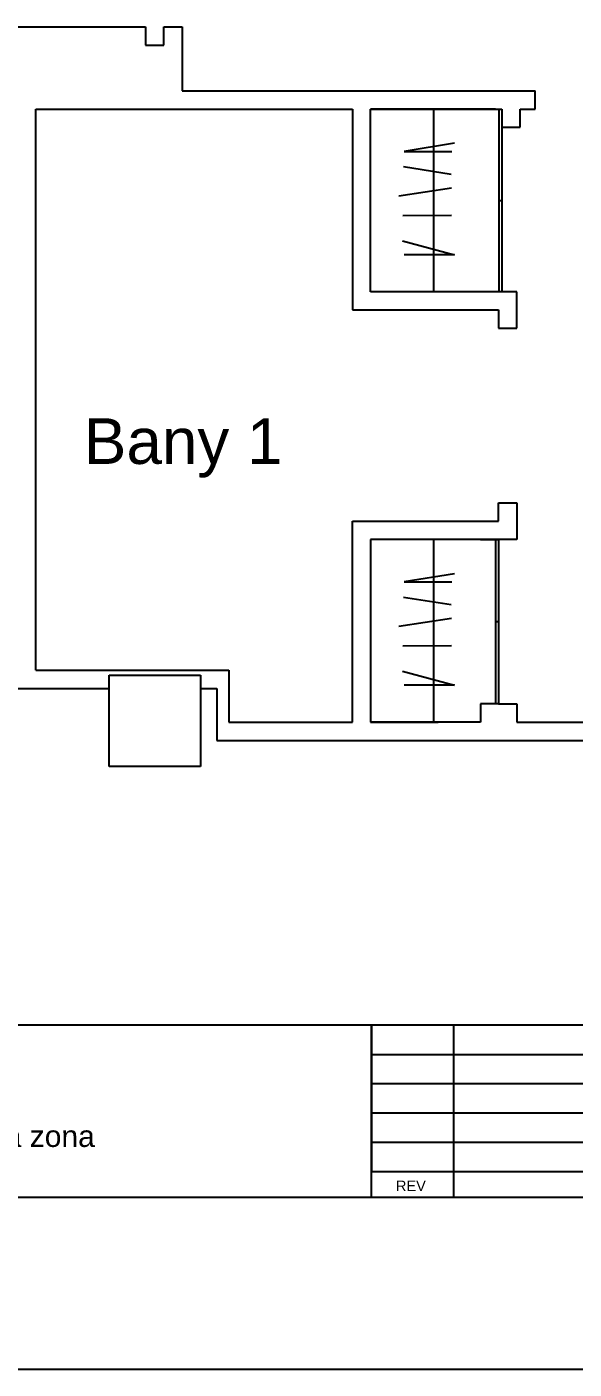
# Model space of a CAD drawing. Header units: millimetres. Extents: x 2377 to 4712, y -254 to 3188.
# Drawn here: x 3547 to 3610.6, y 1677.7 to 1833.8 of the extents above; entities that cross this region are included whole.
import ezdxf

# ---------------------------------------------------------------- set-up
doc = ezdxf.new("R2010")
doc.units = ezdxf.units.MM
doc.linetypes.add('DASHED2', pattern=[0.375, 0.25, -0.125])
doc.layers.add('Nombre', color=130, linetype='Continuous')
doc.styles.get("Standard").update_dxf_attribs({"font": 'arial.ttf'})

msp = doc.modelspace()

# ---------------------------------------------------------------- linework, layer by layer
for p, q in [((3528.97, 1833.81), (3560.83, 1833.81)), ((3560.83, 1833.81), (3560.83, 1831.68)), ((3562.96, 1831.68), (3562.96, 1833.81)), ((3562.96, 1833.81), (3565.08, 1833.81)), ((3565.08, 1833.81), (3565.08, 1826.37)), ((3560.83, 1831.68), (3562.96, 1831.68)), ((3565.08, 1826.37), (3606.11, 1826.37)), ((3606.11, 1824.25), (3606.11, 1826.37)), ((3606.11, 1824.25), (3606.11, 1826.37)), ((3548.09, 1758.98), (3548.09, 1824.25)), ((3548.09, 1824.25), (3584.87, 1824.25)), ((3584.87, 1824.25), (3584.87, 1800.89)), ((3586.99, 1803.01), (3586.99, 1824.25)), ((3586.99, 1824.25), (3602.25, 1824.25)), ((3599.74, 1824.25), (3586.99, 1824.25)), ((3601.51, 1824.25), (3594.28, 1824.25)), ((3594.28, 1824.25), (3594.28, 1803.01)), ((3599.74, 1824.25), (3601.86, 1824.25)), ((3601.89, 1824.25), (3601.89, 1803.01)), ((3602.25, 1824.25), (3602.25, 1822.13)), ((3602.25, 1824.25), (3602.25, 1803.01)), ((3604.37, 1824.25), (3606.11, 1824.25)), ((3604.37, 1822.13), (3604.37, 1824.25)), ((3604.37, 1824.25), (3606.11, 1824.25)), ((3602.25, 1822.13), (3604.37, 1822.13)), ((3596.72, 1820.27), (3590.87, 1819.3)), ((3590.87, 1819.3), (3596.44, 1819.3)), ((3590.79, 1817.55), (3596.33, 1816.69)), ((3596.4, 1815.06), (3590.27, 1814.13)), ((3601.89, 1813.63), (3602.25, 1813.63)), ((3596.4, 1811.88), (3590.73, 1811.85)), ((3590.71, 1808.93), (3596.73, 1807.31)), ((3596.73, 1807.31), (3590.89, 1807.31)), ((3603.99, 1803.01), (3586.99, 1803.01)), ((3599.74, 1803.01), (3586.99, 1803.01)), ((3603.99, 1798.76), (3603.99, 1803.01)), ((3584.87, 1800.89), (3601.86, 1800.89)), ((3601.86, 1800.89), (3601.86, 1800.89)), ((3601.86, 1800.89), (3601.86, 1798.76)), ((3601.86, 1798.76), (3603.99, 1798.76)), ((3601.86, 1776.32), (3601.86, 1778.44)), ((3601.86, 1778.44), (3603.99, 1778.44)), ((3603.99, 1778.44), (3603.99, 1774.19)), ((3584.87, 1752.95), (3584.87, 1776.32)), ((3584.87, 1776.32), (3601.86, 1776.32)), ((3603.99, 1774.19), (3586.99, 1774.19)), ((3586.99, 1774.19), (3586.99, 1752.95)), ((3599.74, 1774.19), (3586.99, 1774.19)), ((3601.51, 1774.19), (3594.28, 1774.19)), ((3594.28, 1774.19), (3594.28, 1752.95)), ((3599.74, 1774.19), (3601.86, 1774.19)), ((3601.51, 1774.19), (3601.51, 1755.08)), ((3601.86, 1774.19), (3601.86, 1755.08)), ((3596.72, 1770.21), (3590.87, 1769.25)), ((3590.87, 1769.25), (3596.44, 1769.25)), ((3590.79, 1767.49), (3596.33, 1766.63)), ((3596.4, 1765), (3590.27, 1764.07)), ((3601.51, 1764.64), (3601.86, 1764.64)), ((3596.4, 1761.82), (3590.73, 1761.79)), ((3548.09, 1758.98), (3570.5, 1758.98)), ((3556.59, 1758.41), (3567.21, 1758.41)), ((3556.59, 1747.79), (3556.59, 1758.41)), ((3567.21, 1758.41), (3567.21, 1747.79)), ((3570.5, 1758.98), (3570.5, 1752.95)), ((3590.71, 1758.87), (3596.73, 1757.25)), ((3545.97, 1756.86), (3556.59, 1756.86)), ((3567.21, 1756.86), (3569.1, 1756.86)), ((3569.1, 1756.86), (3569.1, 1750.83)), ((3596.73, 1757.25), (3590.89, 1757.25)), ((3601.86, 1755.08), (3599.74, 1755.08)), ((3599.74, 1755.08), (3599.74, 1752.95)), ((3601.86, 1755.08), (3603.99, 1755.08)), ((3603.99, 1755.08), (3603.99, 1752.95)), ((3570.5, 1752.95), (3584.87, 1752.95)), ((3573.1, 1752.95), (3584.87, 1752.95)), ((3586.99, 1752.95), (3591.74, 1752.95)), ((3586.99, 1752.95), (3594.82, 1752.95)), ((3599.74, 1752.95), (3586.99, 1752.95)), ((3603.99, 1752.95), (3609.69, 1752.95)), ((3603.99, 1752.95), (3611.81, 1752.95)), ((3569.1, 1750.83), (3638.95, 1750.83)), ((3567.21, 1747.79), (3556.59, 1747.79)), ((3715.09, 1717.71), (3319.6, 1717.71)), ((3587.1, 1697.71), (3587.1, 1717.71)), ((3587.1, 1717.71), (3587.1, 1714.31)), ((3596.66, 1697.71), (3596.66, 1717.71)), ((3587.1, 1714.31), (3675.11, 1714.31)), ((3587.1, 1714.31), (3587.1, 1710.91)), ((3587.1, 1710.91), (3675.11, 1710.91)), ((3587.1, 1710.91), (3587.1, 1707.51)), ((3587.1, 1707.51), (3675.11, 1707.51)), ((3587.1, 1707.51), (3587.1, 1704.11)), ((3587.1, 1704.11), (3587.1, 1700.71)), ((3587.1, 1704.11), (3675.11, 1704.11)), ((3587.1, 1700.71), (3675.11, 1700.71)), ((3517.1, 1697.71), (3587.1, 1697.71)), ((3587.1, 1697.71), (3596.66, 1697.71)), ((3596.66, 1697.71), (3655.11, 1697.71)), ((3304.55, 1677.71), (3724.55, 1677.71))]:
    msp.add_line(p, q)

# ---------------------------------------------------------------- texts
at = {"attachment_point": 1}
for s, width, gutter_width, insert, char_height in [('Nombre de cada zona', 66.529, 12.5, (3520.57, 1706.05), 2.5), ('REV', 3.8206, 6.05, (3589.93, 1699.63), 1.209)]:
    msp.add_mtext_dynamic_manual_height_columns(s, width=width, gutter_width=gutter_width, heights=[0], dxfattribs=dict(at, insert=insert, char_height=char_height))
at = {"layer": 'Nombre', "linetype": 'DASHED2', "insert": (3553.65, 1788.29), "char_height": 5.31, "attachment_point": 1}
msp.add_mtext_dynamic_manual_height_columns('Bany 1', width=38.1532, gutter_width=26.55, heights=[0], dxfattribs=at)

doc.saveas('drawing.dxf')
